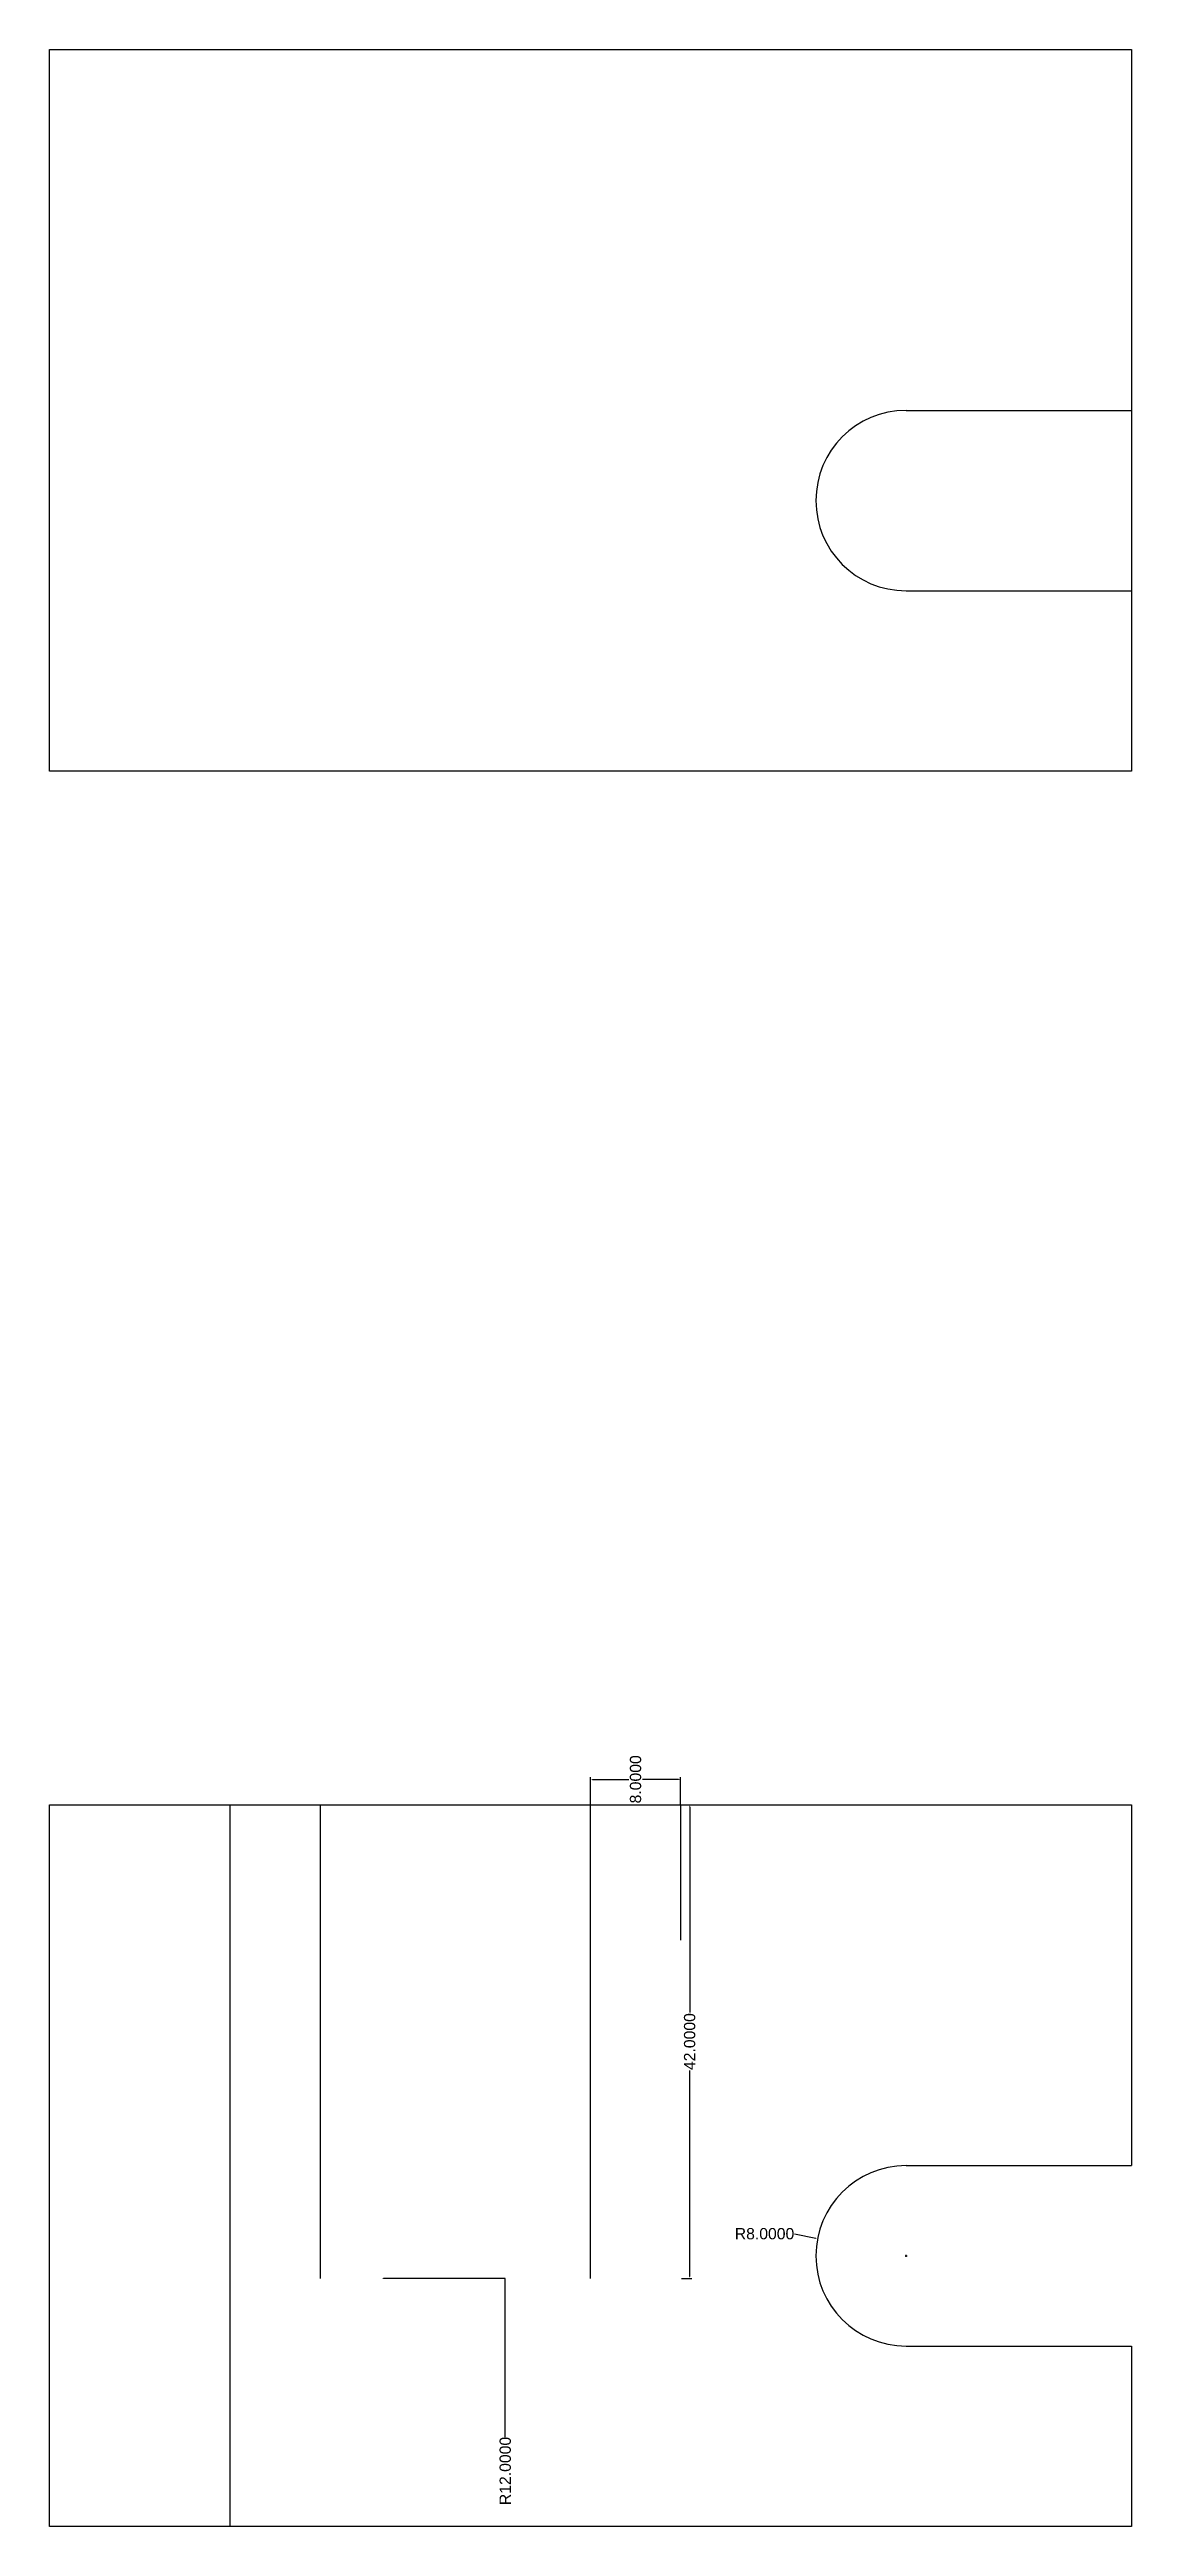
# Model space of a CAD drawing. Header units: inches. Extents: x -101 to -5, y 3 to 222.
import ezdxf

# ---------------------------------------------------------------- set-up
doc = ezdxf.new("R2010")
doc.units = ezdxf.units.IN
doc.header["$MEASUREMENT"] = 0
doc.styles.get("Standard").update_dxf_attribs({"font": 'arial.ttf'})
doc.dimstyles.get("Standard").update_dxf_attribs({"dimtxt": 1, "dimasz": 0.18, "dimexe": 0.18, "dimexo": 0.0625, "dimgap": 0.09, "dimtad": 0, "dimtih": 1, "dimtoh": 1, "dimdec": 4, "dimzin": 0, "dimdsep": 46, "dimtxsty": 'Standard', "dimcen": 0.09, "dimclrt": 1, "dimadec": 0, "dimazin": 0, "dimtfac": 1, "dimtdec": 4, "dimtofl": 0, "dimtmove": 0, "dimatfit": 3, "dimfxl": 1, "dimtolj": 1, "dimtzin": 0, "dimarcsym": 0})

# ---------------------------------------------------------------- blocks, each defined once
blk = doc.blocks.new('*D8')
at = {"color": 0, "lineweight": -2, "transparency": 16777216}
for p, q in [((-34.81, 28.69), (-32.92, 28.31)), ((-24.99, 26.73), (-24.81, 26.73)), ((-24.9, 26.64), (-24.9, 26.82))]:
    blk.add_line(p, q, dxfattribs=at)
at = {"color": 0, "transparency": 16777216}
blk.add_solid([(-32.92, 28.34), (-32.93, 28.28), (-32.75, 28.28)], dxfattribs=at)
at = {"layer": 'Defpoints', "color": 0, "transparency": 16777216}
for p in [(-32.75, 28.28), (-24.9, 26.73)]:
    blk.add_point(p, dxfattribs=at)
at = {"color": 1, "transparency": 16777216, "insert": (-37.46, 28.69), "char_height": 1, "attachment_point": 5}
blk.add_mtext('\\A1;R8.0000', dxfattribs=at)
blk = doc.blocks.new('*D10')
at = {"color": 0, "lineweight": -2, "transparency": 16777216}
for p, q in [((-52.9, 66.79), (-52.9, 69.17)), ((-52.72, 68.99), (-49.5, 68.99)), ((-45.08, 68.99), (-48.3, 68.99)), ((-44.9, 66.79), (-44.9, 69.17))]:
    blk.add_line(p, q, dxfattribs=at)
at = {"color": 0, "transparency": 16777216}
for points in [[(-52.72, 68.96), (-52.72, 69.02), (-52.9, 68.99)], [(-45.08, 68.96), (-45.08, 69.02), (-44.9, 68.99)]]:
    blk.add_solid(points, dxfattribs=at)
at = {"layer": 'Defpoints', "color": 0, "transparency": 16777216}
for p in [(-44.9, 68.99), (-52.9, 66.73), (-44.9, 66.73)]:
    blk.add_point(p, dxfattribs=at)
at = {"color": 1, "transparency": 16777216, "insert": (-48.9, 68.99), "char_height": 1, "attachment_point": 5, "rotation": 90}
blk.add_mtext('\\A1;8.0000', dxfattribs=at)
blk = doc.blocks.new('*D11')
at = {"color": 0, "lineweight": -2, "transparency": 16777216}
for p, q in [((-60.46, 24.73), (-71.26, 24.73)), ((-60.46, 10.68), (-60.46, 24.73))]:
    blk.add_line(p, q, dxfattribs=at)
at = {"color": 0, "transparency": 16777216}
blk.add_solid([(-71.26, 24.7), (-71.26, 24.76), (-71.44, 24.73)], dxfattribs=at)
at = {"layer": 'Defpoints', "color": 0, "transparency": 16777216}
for p in [(-71.44, 24.73, -10.06), (-64.9, 24.73)]:
    blk.add_point(p, dxfattribs=at)
at = {"color": 1, "transparency": 16777216, "insert": (-60.46, 7.65), "char_height": 1, "attachment_point": 5, "rotation": 90}
blk.add_mtext('\\A1;R12.0000', dxfattribs=at)
blk = doc.blocks.new('*D12')
at = {"color": 0, "lineweight": -2, "transparency": 16777216}
for p, q in [((-44.84, 66.73), (-43.92, 66.73)), ((-44.1, 66.55), (-44.1, 48.3)), ((-44.1, 24.91), (-44.1, 43.16)), ((-44.84, 24.73), (-43.92, 24.73))]:
    blk.add_line(p, q, dxfattribs=at)
at = {"color": 0, "transparency": 16777216}
for points in [[(-44.13, 66.55), (-44.07, 66.55), (-44.1, 66.73)], [(-44.13, 24.91), (-44.07, 24.91), (-44.1, 24.73)]]:
    blk.add_solid(points, dxfattribs=at)
at = {"layer": 'Defpoints', "color": 0, "transparency": 16777216}
for p in [(-44.9, 66.73), (-44.1, 66.73), (-44.9, 24.73)]:
    blk.add_point(p, dxfattribs=at)
at = {"color": 1, "transparency": 16777216, "insert": (-44.1, 45.73), "char_height": 1, "attachment_point": 5, "rotation": 90}
blk.add_mtext('\\A1;42.0000', dxfattribs=at)

msp = doc.modelspace()

# ---------------------------------------------------------------- linework, layer by layer
for p, q in [((-24.89976, 190.39867, 16), (-4.89976, 190.39867, 16)), ((-24.89976, 174.39867, 16), (-4.89976, 174.39867, 16)), ((-84.89976, 66.73028, 16), (-84.89976, 2.73028, 16)), ((-76.89976, 66.73028, 44), (-76.89976, 24.73028, 44)), ((-52.89976, 24.73028, 44), (-52.89976, 66.73028, 44)), ((-24.89976, 34.73028, 16), (-4.89976, 34.73028, 16)), ((-24.89976, 18.73028, 16), (-4.89976, 18.73028, 16))]:
    msp.add_line(p, q)
at = {"extrusion": (0, 1, 0)}
msp.add_line((-44.89976, 66.73028, 16), (-44.89976, 54.73028, 16), dxfattribs=at)
msp.add_lwpolyline([(-4.89976, 158.39867), (-100.89976, 158.39867), (-100.89976, 222.39867), (-4.89976, 222.39867)], close=True)
msp.add_lwpolyline([(-4.89976, 18.73028), (-4.89976, 2.73028), (-100.89976, 2.73028), (-100.89976, 66.73028), (-4.89976, 66.73028), (-4.89976, 34.73028)])
for centre in [(-24.89976, 182.39867, 16), (-24.89976, 26.73028, 16)]:
    msp.add_arc(centre, 8, 90, 270)

# ---------------------------------------------------------------- dimensions: what is measured, and where the dimension line sits
for base, p1, angle, picture, middle in [((-44.89976, 68.99435, 44), (-52.89976, 66.73028, 44), 180, '*D10', (-48.89976, 68.99435, 44)), ((-44.10444, 66.73028, 44), (-44.89976, 24.73028, 44), 90, '*D12', (-44.10444, 45.73028, 44))]:
    dim = msp.add_linear_dim(base=base, p1=p1, p2=(-44.89976, 66.73028, 44), angle=angle, dimstyle='Standard')
    dim.commit()
    dim.dimension.update_dxf_attribs({"geometry": picture, "text_midpoint": middle})
for center, mpoint, picture, middle in [((-24.89976, 26.73028, 16), (-32.74839, 28.27915, 16), '*D8', (-34.81439, 28.68687, 16)), ((-64.89976375, 24.73027503, 44), (-71.44171367, 24.73027503, 33.94003523), '*D11', (-60.45563054, 7.65156325, 44))]:
    dim = msp.add_radius_dim(center=center, mpoint=mpoint, dimstyle='Standard')
    dim.commit()
    dim.dimension.update_dxf_attribs({"geometry": picture, "text_midpoint": middle, "dimtype": 164})

doc.saveas('drawing.dxf')
